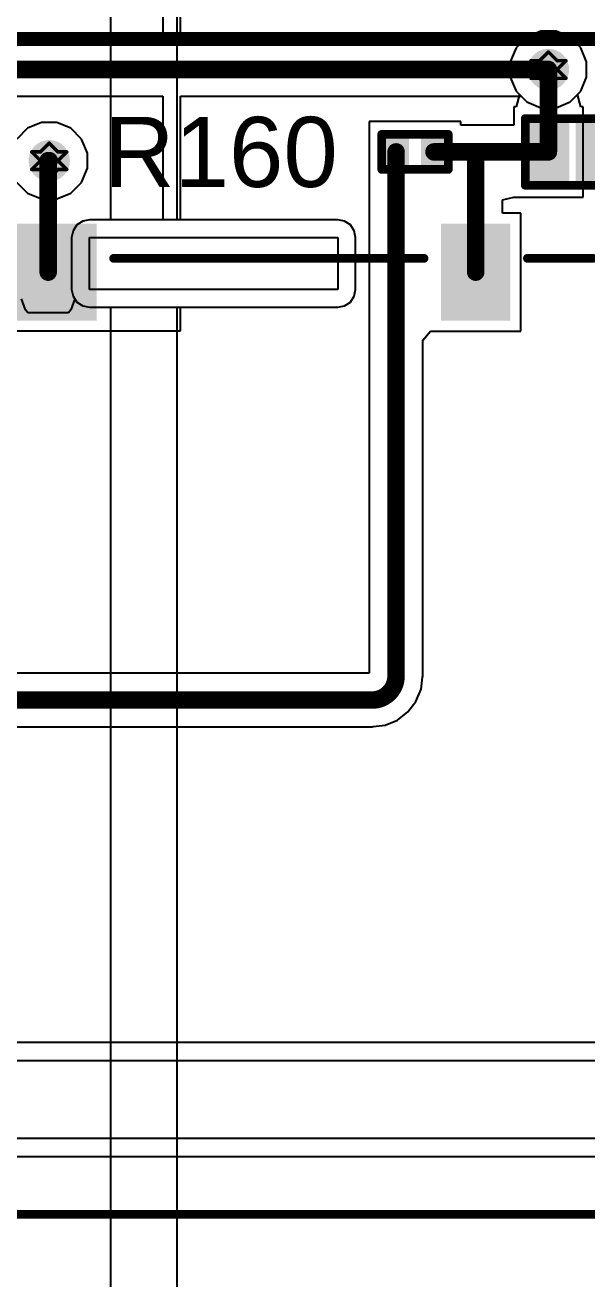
# Model space of a CAD drawing. Header units: inches. Extents: x 24 to 500, y 68 to 269.
# Drawn here: x 371.25 to 379.4, y 127.26 to 145.42 of the extents above; entities that cross this region are included whole.
import ezdxf

# ---------------------------------------------------------------- set-up
doc = ezdxf.new("R2010")
doc.units = ezdxf.units.IN
for name, color, linetype in [('Bottom Layer', 5, 'Continuous'), ('Drill Drawing', 1, 'Continuous'), ('Keep-Out Layer', 6, 'Continuous'), ('Layer 1', 16, 'Continuous'), ('Layer 2', 76, 'Continuous'), ('Mechanical 13', 56, 'Continuous'), ('Top Layer', 1, 'Continuous'), ('Top Overlay', 2, 'Continuous'), ('Top Paste', 8, 'Continuous'), ('Top Solder', 216, 'Continuous'), ('Via Holes', 16, 'Continuous')]:
    doc.layers.add(name, color=color, linetype=linetype)
doc.styles.add('Arial', font='', dxfattribs={"height": 0.2})
doc.styles.add('Arial_Bold', font='', dxfattribs={"height": 0.2})
doc.styles.get('Arial').set_extended_font_data('Arial')
doc.styles.get('Arial_Bold').set_extended_font_data('Arial', bold=True)

# ---------------------------------------------------------------- blocks, each defined once
blk = doc.blocks.new('SOD_882_B__D___________27')
at = {"layer": 'Top Layer'}
for points in [[(-0.1, -0.4), (-0.6, -0.4), (-0.6, 0.4), (-0.1, 0.4)], [(0.6, -0.4), (0.1, -0.4), (0.1, 0.4), (0.6, 0.4)]]:
    blk.add_hatch(color=1, dxfattribs=at).paths.add_polyline_path(points)
at = {"layer": 'Top Paste'}
for points in [[(-0.1, -0.4), (-0.6, -0.4), (-0.6, 0.4), (-0.1, 0.4)], [(0.6, -0.4), (0.1, -0.4), (0.1, 0.4), (0.6, 0.4)]]:
    blk.add_hatch(color=8, dxfattribs=at).paths.add_polyline_path(points)
at = {"layer": 'Top Solder'}
for points in [[(-0.045, -0.455), (-0.655, -0.455), (-0.655, 0.455), (-0.045, 0.455)], [(0.655, -0.455), (0.045, -0.455), (0.045, 0.455), (0.655, 0.455)]]:
    blk.add_hatch(color=216, dxfattribs=at).paths.add_polyline_path(points)
at = {"layer": 'Top Overlay'}
for points in [[(-0.686, 0.483, 0.127, 0.127, 0), (-0.686, -0.483, 0.127, 0.127, 0)], [(0.686, 0.483, 0.127, 0.127, 0), (-0.686, 0.483, 0.127, 0.127, 0)], [(0.686, 0.483, 0.127, 0.127, 0), (0.686, -0.483, 0.127, 0.127, 0)], [(0.686, -0.483, 0.127, 0.127, 0), (-0.686, -0.483, 0.127, 0.127, 0)]]:
    blk.add_lwpolyline(points, format="xyseb", dxfattribs=at)
for points in [[(-0.718, 0.483, 0.0635, 0.0635, 1), (-0.654, 0.483, 0.0635, 0.0635, 1)], [(-0.718, 0.483, 0.0635, 0.0635, 1), (-0.654, 0.483, 0.0635, 0.0635, 1)], [(0.654, 0.483, 0.0635, 0.0635, 1), (0.718, 0.483, 0.0635, 0.0635, 1)], [(0.654, 0.483, 0.0635, 0.0635, 1), (0.718, 0.483, 0.0635, 0.0635, 1)], [(-0.718, -0.483, 0.0635, 0.0635, 1), (-0.654, -0.483, 0.0635, 0.0635, 1)], [(-0.718, -0.483, 0.0635, 0.0635, 1), (-0.654, -0.483, 0.0635, 0.0635, 1)], [(0.654, -0.483, 0.0635, 0.0635, 1), (0.718, -0.483, 0.0635, 0.0635, 1)], [(0.654, -0.483, 0.0635, 0.0635, 1), (0.718, -0.483, 0.0635, 0.0635, 1)]]:
    blk.add_lwpolyline(points, format="xyseb", close=True, dxfattribs=at)
blk = doc.blocks.new('TL3300CF160Q__79')
at = {"layer": 'Top Layer'}
for points in [[(-6.5, 1.6), (-9, 1.6), (-9, 3.4), (-6.5, 3.4)], [(9, 1.6), (6.5, 1.6), (6.5, 3.4), (9, 3.4)], [(-6.5, -3.4), (-9, -3.4), (-9, -1.6), (-6.5, -1.6)], [(9, -3.4), (6.5, -3.4), (6.5, -1.6), (9, -1.6)]]:
    blk.add_hatch(color=1, dxfattribs=at).paths.add_polyline_path(points)
at = {"layer": 'Top Paste'}
for points in [[(-6.5, 1.6), (-9, 1.6), (-9, 3.4), (-6.5, 3.4)], [(9, 1.6), (6.5, 1.6), (6.5, 3.4), (9, 3.4)], [(-6.5, -3.4), (-9, -3.4), (-9, -1.6), (-6.5, -1.6)], [(9, -3.4), (6.5, -3.4), (6.5, -1.6), (9, -1.6)]]:
    blk.add_hatch(color=8, dxfattribs=at).paths.add_polyline_path(points)
at = {"layer": 'Top Solder'}
for points in [[(-6.398, 1.498), (-9.102, 1.498), (-9.102, 3.502), (-6.398, 3.502)], [(9.102, 1.498), (6.398, 1.498), (6.398, 3.502), (9.102, 3.502)], [(-6.398, -3.502), (-9.102, -3.502), (-9.102, -1.498), (-6.398, -1.498)], [(9.102, -3.502), (6.398, -3.502), (6.398, -1.498), (9.102, -1.498)]]:
    blk.add_hatch(color=216, dxfattribs=at).paths.add_polyline_path(points)
at = {"layer": 'Top Overlay'}
for points in [[(-5.867, 5.207, 0.2, 0.2, 0), (-4.953, 6.121, 0.2, 0.2, 0)], [(-4.953, 6.121, 0.2, 0.2, 0), (4.877, 6.121, 0.2, 0.2, 0)], [(4.877, 6.121, 0.2, 0.2, 0), (5.791, 5.207, 0.2, 0.2, 0)], [(-7.214, 3.785, 0.2, 0.2, 0), (-7.087, 3.658, 0.2, 0.2, 0)], [(-7.214, 3.785, 0.2, 0.2, 0), (-6.96, 3.785, 0.2, 0.2, 0)], [(-7.087, 3.658, 0.2, 0.2, 0), (-6.96, 3.785, 0.2, 0.2, 0)], [(6.147, -1.397, 0.2, 0.2, 0), (6.147, 1.368, 0.2, 0.2, 0)], [(-6.121, -1.295, 0.2, 0.2, 0), (-6.121, 1.342, 0.2, 0.2, 0)], [(-5.867, -5.156, 0.2, 0.2, 0), (-4.953, -6.071, 0.2, 0.2, 0)], [(4.877, -6.071, 0.2, 0.2, 0), (5.791, -5.156, 0.2, 0.2, 0)], [(-4.953, -6.071, 0.2, 0.2, 0), (4.877, -6.071, 0.2, 0.2, 0)]]:
    blk.add_lwpolyline(points, format="xyseb", dxfattribs=at)
for points in [[(-5.003, 6.121, 0.1, 0.1, 1), (-4.903, 6.121, 0.1, 0.1, 1)], [(-5.003, 6.121, 0.1, 0.1, 1), (-4.903, 6.121, 0.1, 0.1, 1)], [(4.827, 6.121, 0.1, 0.1, 1), (4.927, 6.121, 0.1, 0.1, 1)], [(4.827, 6.121, 0.1, 0.1, 1), (4.927, 6.121, 0.1, 0.1, 1)], [(-5.917, 5.207, 0.1, 0.1, 1), (-5.817, 5.207, 0.1, 0.1, 1)], [(5.741, 5.207, 0.1, 0.1, 1), (5.841, 5.207, 0.1, 0.1, 1)], [(-7.264, 3.785, 0.1, 0.1, 1), (-7.164, 3.785, 0.1, 0.1, 1)], [(-7.264, 3.785, 0.1, 0.1, 1), (-7.164, 3.785, 0.1, 0.1, 1)], [(-7.01, 3.785, 0.1, 0.1, 1), (-6.91, 3.785, 0.1, 0.1, 1)], [(-7.01, 3.785, 0.1, 0.1, 1), (-6.91, 3.785, 0.1, 0.1, 1)], [(-7.137, 3.658, 0.1, 0.1, 1), (-7.037, 3.658, 0.1, 0.1, 1)], [(-7.137, 3.658, 0.1, 0.1, 1), (-7.037, 3.658, 0.1, 0.1, 1)], [(3.503, 0, 0.254, 0.254, 1), (-3.503, 0, 0.254, 0.254, 1)], [(1.771, 0, 0.254, 0.254, 1), (-1.771, 0, 0.254, 0.254, 1)], [(6.097, 1.368, 0.1, 0.1, 1), (6.197, 1.368, 0.1, 0.1, 1)], [(-6.171, 1.342, 0.1, 0.1, 1), (-6.071, 1.342, 0.1, 0.1, 1)], [(-3.567, 0, 0.127, 0.127, 1), (-3.44, 0, 0.127, 0.127, 1)], [(-1.834, 0, 0.127, 0.127, 1), (-1.707, 0, 0.127, 0.127, 1)], [(1.707, 0, 0.127, 0.127, 1), (1.834, 0, 0.127, 0.127, 1)], [(3.44, 0, 0.127, 0.127, 1), (3.567, 0, 0.127, 0.127, 1)], [(-6.171, -1.295, 0.1, 0.1, 1), (-6.071, -1.295, 0.1, 0.1, 1)], [(6.097, -1.397, 0.1, 0.1, 1), (6.197, -1.397, 0.1, 0.1, 1)], [(-5.917, -5.156, 0.1, 0.1, 1), (-5.817, -5.156, 0.1, 0.1, 1)], [(5.741, -5.156, 0.1, 0.1, 1), (5.841, -5.156, 0.1, 0.1, 1)], [(-5.003, -6.071, 0.1, 0.1, 1), (-4.903, -6.071, 0.1, 0.1, 1)], [(-5.003, -6.071, 0.1, 0.1, 1), (-4.903, -6.071, 0.1, 0.1, 1)], [(4.827, -6.071, 0.1, 0.1, 1), (4.927, -6.071, 0.1, 0.1, 1)], [(4.827, -6.071, 0.1, 0.1, 1), (4.927, -6.071, 0.1, 0.1, 1)]]:
    blk.add_lwpolyline(points, format="xyseb", close=True, dxfattribs=at)
blk = doc.blocks.new('R___0201_98')
at = {"layer": 'Top Layer'}
for points in [[(-0.41, 0.185), (-0.14, 0.185), (-0.14, -0.185), (-0.41, -0.185)], [(0.14, 0.185), (0.41, 0.185), (0.41, -0.185), (0.14, -0.185)]]:
    blk.add_hatch(color=1, dxfattribs=at).paths.add_polyline_path(points)
at = {"layer": 'Top Paste'}
for points in [[(-0.41, 0.185), (-0.14, 0.185), (-0.14, -0.185), (-0.41, -0.185)], [(0.14, 0.185), (0.41, 0.185), (0.41, -0.185), (0.14, -0.185)]]:
    blk.add_hatch(color=8, dxfattribs=at).paths.add_polyline_path(points)
at = {"layer": 'Top Solder'}
for points in [[(-0.465, 0.24), (-0.085, 0.24), (-0.085, -0.24), (-0.465, -0.24)], [(0.085, 0.24), (0.465, 0.24), (0.465, -0.24), (0.085, -0.24)]]:
    blk.add_hatch(color=216, dxfattribs=at).paths.add_polyline_path(points)
at = {"layer": 'Top Overlay'}
for points in [[(-0.483, 0.254, 0.127, 0.127, 0), (-0.483, -0.254, 0.127, 0.127, 0)], [(0.483, 0.254, 0.127, 0.127, 0), (-0.483, 0.254, 0.127, 0.127, 0)], [(0.483, -0.254, 0.127, 0.127, 0), (0.483, 0.254, 0.127, 0.127, 0)], [(0.483, -0.254, 0.127, 0.127, 0), (-0.483, -0.254, 0.127, 0.127, 0)]]:
    blk.add_lwpolyline(points, format="xyseb", dxfattribs=at)
for points in [[(-0.514, 0.254, 0.0635, 0.0635, 1), (-0.451, 0.254, 0.0635, 0.0635, 1)], [(-0.514, 0.254, 0.0635, 0.0635, 1), (-0.451, 0.254, 0.0635, 0.0635, 1)], [(0.451, 0.254, 0.0635, 0.0635, 1), (0.514, 0.254, 0.0635, 0.0635, 1)], [(0.451, 0.254, 0.0635, 0.0635, 1), (0.514, 0.254, 0.0635, 0.0635, 1)], [(-0.514, -0.254, 0.0635, 0.0635, 1), (-0.451, -0.254, 0.0635, 0.0635, 1)], [(-0.514, -0.254, 0.0635, 0.0635, 1), (-0.451, -0.254, 0.0635, 0.0635, 1)], [(0.451, -0.254, 0.0635, 0.0635, 1), (0.514, -0.254, 0.0635, 0.0635, 1)], [(0.451, -0.254, 0.0635, 0.0635, 1), (0.514, -0.254, 0.0635, 0.0635, 1)]]:
    blk.add_lwpolyline(points, format="xyseb", close=True, dxfattribs=at)
blk = doc.blocks.new('DM3BT_DSF_PEJS_178')
at = {"layer": 'Top Layer'}
for points in [[(-5.25, 8.15), (-4.25, 8.15), (-4.25, 6.75), (-5.25, 6.75)], [(-3.2, 6.75), (-3.2, 8.15), (-2.5, 8.15), (-2.5, 6.75)], [(-2.1, 6.75), (-2.1, 8.15), (-1.4, 8.15), (-1.4, 6.75)], [(-1, 6.75), (-1, 8.15), (-0.3, 8.15), (-0.3, 6.75)], [(0.1, 6.75), (0.1, 8.15), (0.8, 8.15), (0.8, 6.75)], [(1.2, 6.75), (1.2, 8.15), (1.9, 8.15), (1.9, 6.75)], [(2.3, 6.75), (2.3, 8.15), (3, 8.15), (3, 6.75)], [(3.4, 6.75), (3.4, 8.15), (4.1, 8.15), (4.1, 6.75)], [(4.5, 6.75), (4.5, 8.15), (5.2, 8.15), (5.2, 6.75)], [(5.45, 6.95), (5.45, 8.15), (6.15, 8.15), (6.15, 6.95)], [(6.05, 3.85), (7.25, 3.85), (7.25, 2.65), (6.05, 2.65)], [(6.05, -2.55), (7.25, -2.55), (7.25, -3.35), (6.05, -3.35)], [(6.05, -4.95), (7.25, -4.95), (7.25, -8.15), (6.05, -8.15)], [(-7.4, -6.6), (-5.9, -6.6), (-5.9, -8.5), (-7.4, -8.5)]]:
    blk.add_hatch(color=1, dxfattribs=at).paths.add_polyline_path(points)
at = {"layer": 'Top Paste'}
for points in [[(-5.25, 8.15), (-4.25, 8.15), (-4.25, 6.75), (-5.25, 6.75)], [(-3.2, 6.75), (-3.2, 8.15), (-2.5, 8.15), (-2.5, 6.75)], [(-2.1, 6.75), (-2.1, 8.15), (-1.4, 8.15), (-1.4, 6.75)], [(-1, 6.75), (-1, 8.15), (-0.3, 8.15), (-0.3, 6.75)], [(0.1, 6.75), (0.1, 8.15), (0.8, 8.15), (0.8, 6.75)], [(1.2, 6.75), (1.2, 8.15), (1.9, 8.15), (1.9, 6.75)], [(2.3, 6.75), (2.3, 8.15), (3, 8.15), (3, 6.75)], [(3.4, 6.75), (3.4, 8.15), (4.1, 8.15), (4.1, 6.75)], [(4.5, 6.75), (4.5, 8.15), (5.2, 8.15), (5.2, 6.75)], [(5.45, 6.95), (5.45, 8.15), (6.15, 8.15), (6.15, 6.95)], [(6.05, 3.85), (7.25, 3.85), (7.25, 2.65), (6.05, 2.65)], [(6.05, -2.55), (7.25, -2.55), (7.25, -3.35), (6.05, -3.35)], [(6.05, -4.95), (7.25, -4.95), (7.25, -8.15), (6.05, -8.15)]]:
    blk.add_hatch(color=8, dxfattribs=at).paths.add_polyline_path(points)
at = {"layer": 'Top Solder'}
for points in [[(-5.352, 8.252), (-4.148, 8.252), (-4.148, 6.648), (-5.352, 6.648)], [(-3.302, 6.648), (-3.302, 8.252), (-2.398, 8.252), (-2.398, 6.648)], [(-2.202, 6.648), (-2.202, 8.252), (-1.298, 8.252), (-1.298, 6.648)], [(-1.102, 6.648), (-1.102, 8.252), (-0.198, 8.252), (-0.198, 6.648)], [(-0.002, 6.648), (-0.002, 8.252), (0.902, 8.252), (0.902, 6.648)], [(1.098, 6.648), (1.098, 8.252), (2.002, 8.252), (2.002, 6.648)], [(2.198, 6.648), (2.198, 8.252), (3.102, 8.252), (3.102, 6.648)], [(3.298, 6.648), (3.298, 8.252), (4.202, 8.252), (4.202, 6.648)], [(4.398, 6.648), (4.398, 8.252), (5.302, 8.252), (5.302, 6.648)], [(5.348, 6.848), (5.348, 8.252), (6.252, 8.252), (6.252, 6.848)], [(5.948, 3.952), (7.352, 3.952), (7.352, 2.548), (5.948, 2.548)], [(5.948, -2.448), (7.352, -2.448), (7.352, -3.452), (5.948, -3.452)], [(5.948, -4.848), (7.352, -4.848), (7.352, -8.252), (5.948, -8.252)], [(-7.4, -6.6), (-5.9, -6.6), (-5.9, -8.5), (-7.4, -8.5)]]:
    blk.add_hatch(color=216, dxfattribs=at).paths.add_polyline_path(points)
at = {"layer": 'Keep-Out Layer'}
for p, q in [((6.4, 3.85), (6.4, 7.1)), ((6.4, 7.1), (7.15, 7.1)), ((7.15, 7.1), (7.15, 3.85)), ((7.15, 3.85), (6.4, 3.85)), ((6.4, -0.95), (6.4, 2.65)), ((6.4, 2.65), (7.15, 2.65)), ((7.15, 2.65), (7.15, -0.95)), ((7.15, -0.95), (6.4, -0.95))]:
    blk.add_line(p, q, dxfattribs=at)
at = {"layer": 'Mechanical 13'}
for points in [[(-1.397, -7.849, 0.127, 0.127, 0), (-1.575, -8.026, 0.127, 0.127, 0)], [(-1.397, -7.849, 0.127, 0.127, 0), (-1.194, -7.849, 0.127, 0.127, 0)], [(-1.575, -8.026, 0.127, 0.127, 0), (-1.575, -8.23, 0.127, 0.127, 0)], [(-1.778, -8.23, 0.127, 0.127, 0), (-1.575, -8.23, 0.127, 0.127, 0)], [(-1.778, -8.23, 0.127, 0.127, 0), (-1.615, -8.393, 0.127, 0.127, 0)], [(-1.575, -8.23, 0.127, 0.127, 0), (-1.372, -8.23, 0.127, 0.127, 0)], [(-1.372, -8.23, 0.127, 0.127, 0), (-1.535, -8.393, 0.127, 0.127, 0)], [(-1.615, -8.393, 0.127, 0.127, 0), (-1.535, -8.393, 0.127, 0.127, 0)]]:
    blk.add_lwpolyline(points, format="xyseb", dxfattribs=at)
for points in [[(-1.429, -7.849, 0.0635, 0.0635, 1), (-1.365, -7.849, 0.0635, 0.0635, 1)], [(-1.429, -7.849, 0.0635, 0.0635, 1), (-1.365, -7.849, 0.0635, 0.0635, 1)], [(-1.226, -7.849, 0.0635, 0.0635, 1), (-1.162, -7.849, 0.0635, 0.0635, 1)], [(-1.607, -8.026, 0.0635, 0.0635, 1), (-1.543, -8.026, 0.0635, 0.0635, 1)], [(-1.607, -8.026, 0.0635, 0.0635, 1), (-1.543, -8.026, 0.0635, 0.0635, 1)], [(-1.81, -8.23, 0.0635, 0.0635, 1), (-1.746, -8.23, 0.0635, 0.0635, 1)], [(-1.81, -8.23, 0.0635, 0.0635, 1), (-1.746, -8.23, 0.0635, 0.0635, 1)], [(-1.607, -8.23, 0.0635, 0.0635, 1), (-1.543, -8.23, 0.0635, 0.0635, 1)], [(-1.607, -8.23, 0.0635, 0.0635, 1), (-1.543, -8.23, 0.0635, 0.0635, 1)], [(-1.607, -8.23, 0.0635, 0.0635, 1), (-1.543, -8.23, 0.0635, 0.0635, 1)], [(-1.403, -8.23, 0.0635, 0.0635, 1), (-1.34, -8.23, 0.0635, 0.0635, 1)], [(-1.403, -8.23, 0.0635, 0.0635, 1), (-1.34, -8.23, 0.0635, 0.0635, 1)], [(-1.647, -8.393, 0.0635, 0.0635, 1), (-1.583, -8.393, 0.0635, 0.0635, 1)], [(-1.647, -8.393, 0.0635, 0.0635, 1), (-1.583, -8.393, 0.0635, 0.0635, 1)], [(-1.567, -8.393, 0.0635, 0.0635, 1), (-1.503, -8.393, 0.0635, 0.0635, 1)], [(-1.567, -8.393, 0.0635, 0.0635, 1), (-1.503, -8.393, 0.0635, 0.0635, 1)]]:
    blk.add_lwpolyline(points, format="xyseb", close=True, dxfattribs=at)
at = {"layer": 'Top Layer'}
for p, q in [((-7.4, -8.5), (-7.4, -6.6)), ((-7.4, -6.6), (-5.9, -6.6)), ((-5.9, -6.6), (-5.9, -7.85)), ((-5.9, -7.85), (-5.75, -8)), ((-5.75, -8), (-5.4, -8)), ((-5.4, -8), (-5.4, -8.5)), ((-5.4, -8.5), (-7.4, -8.5))]:
    blk.add_line(p, q, dxfattribs=at)
at = {"layer": 'Top Overlay'}
for points in [[(-2.743, 8.458, 0.127, 0.127, 0), (-2.997, 8.458, 0.127, 0.127, 0)], [(-2.997, 8.458, 0.127, 0.127, 0), (-2.87, 8.331, 0.127, 0.127, 0)], [(-2.743, 8.458, 0.127, 0.127, 0), (-2.87, 8.331, 0.127, 0.127, 0)], [(-7, 7.65, 0.127, 0.127, 0), (-7, -6.2, 0.127, 0.127, 0)], [(-7, 7.65, 0.127, 0.127, 0), (-5.65, 7.65, 0.127, 0.127, 0)], [(6.55, 7.65, 0.127, 0.127, 0), (6.85, 7.65, 0.127, 0.127, 0)], [(6.85, 7.65, 0.127, 0.127, 0), (6.85, 4.2, 0.127, 0.127, 0)], [(6.85, 2.3, 0.127, 0.127, 0), (6.85, -2.2, 0.127, 0.127, 0)], [(6.85, -3.7, 0.127, 0.127, 0), (6.85, -4.65, 0.127, 0.127, 0)], [(-5.481, -8.578, 0.127, 0.127, 0), (6.519, -8.578, 0.127, 0.127, 0)]]:
    blk.add_lwpolyline(points, format="xyseb", dxfattribs=at)
for points in [[(-3.029, 8.458, 0.0635, 0.0635, 1), (-2.965, 8.458, 0.0635, 0.0635, 1)], [(-3.029, 8.458, 0.0635, 0.0635, 1), (-2.965, 8.458, 0.0635, 0.0635, 1)], [(-2.902, 8.331, 0.0635, 0.0635, 1), (-2.838, 8.331, 0.0635, 0.0635, 1)], [(-2.902, 8.331, 0.0635, 0.0635, 1), (-2.838, 8.331, 0.0635, 0.0635, 1)], [(-2.775, 8.458, 0.0635, 0.0635, 1), (-2.711, 8.458, 0.0635, 0.0635, 1)], [(-2.775, 8.458, 0.0635, 0.0635, 1), (-2.711, 8.458, 0.0635, 0.0635, 1)], [(-7.032, 7.65, 0.0635, 0.0635, 1), (-6.968, 7.65, 0.0635, 0.0635, 1)], [(-7.032, 7.65, 0.0635, 0.0635, 1), (-6.968, 7.65, 0.0635, 0.0635, 1)], [(-5.682, 7.65, 0.0635, 0.0635, 1), (-5.618, 7.65, 0.0635, 0.0635, 1)], [(6.518, 7.65, 0.0635, 0.0635, 1), (6.582, 7.65, 0.0635, 0.0635, 1)], [(6.818, 7.65, 0.0635, 0.0635, 1), (6.882, 7.65, 0.0635, 0.0635, 1)], [(6.818, 7.65, 0.0635, 0.0635, 1), (6.882, 7.65, 0.0635, 0.0635, 1)], [(6.818, 4.2, 0.0635, 0.0635, 1), (6.882, 4.2, 0.0635, 0.0635, 1)], [(6.818, 2.3, 0.0635, 0.0635, 1), (6.882, 2.3, 0.0635, 0.0635, 1)], [(6.818, -2.2, 0.0635, 0.0635, 1), (6.882, -2.2, 0.0635, 0.0635, 1)], [(6.818, -3.7, 0.0635, 0.0635, 1), (6.882, -3.7, 0.0635, 0.0635, 1)], [(6.818, -4.65, 0.0635, 0.0635, 1), (6.882, -4.65, 0.0635, 0.0635, 1)], [(-7.032, -6.2, 0.0635, 0.0635, 1), (-6.968, -6.2, 0.0635, 0.0635, 1)], [(-5.513, -8.578, 0.0635, 0.0635, 1), (-5.449, -8.578, 0.0635, 0.0635, 1)], [(6.487, -8.578, 0.0635, 0.0635, 1), (6.551, -8.578, 0.0635, 0.0635, 1)]]:
    blk.add_lwpolyline(points, format="xyseb", close=True, dxfattribs=at)
at = {"layer": 'Mechanical 13', "style": 'Arial_Bold'}
blk.add_text('PCB Edge', height=0.8, dxfattribs=at).set_placement((-1.045, -8.178))

msp = doc.modelspace()

# ---------------------------------------------------------------- hatches: boundary and pattern name
at = {"layer": 'Bottom Layer'}
h = msp.add_hatch(color=5, dxfattribs=at)
edge = h.paths.add_edge_path()
edge.add_arc((378.841, 144.78), 0.3, 0, 360)
h = msp.add_hatch(color=5, dxfattribs=at)
edge = h.paths.add_edge_path()
edge.add_arc((371.602, 143.459), 0.3, 0, 360)
at = {"layer": 'Layer 1'}
h = msp.add_hatch(color=16, dxfattribs=at)
edge = h.paths.add_edge_path()
edge.add_arc((378.841, 144.78), 0.3, 0, 360)
h = msp.add_hatch(color=16, dxfattribs=at)
edge = h.paths.add_edge_path()
edge.add_arc((371.602, 143.459), 0.3, 0, 360)
at = {"layer": 'Layer 2'}
h = msp.add_hatch(color=76, dxfattribs=at)
edge = h.paths.add_edge_path()
edge.add_arc((378.841, 144.78), 0.3, 0, 360)
h = msp.add_hatch(color=76, dxfattribs=at)
edge = h.paths.add_edge_path()
edge.add_arc((371.602, 143.459), 0.3, 0, 360)
at = {"layer": 'Top Layer'}
h = msp.add_hatch(color=1, dxfattribs=at)
edge = h.paths.add_edge_path()
edge.add_arc((378.841, 144.78), 0.3, 0, 360)
h = msp.add_hatch(color=1, dxfattribs=at)
edge = h.paths.add_edge_path()
edge.add_arc((371.602, 143.459), 0.3, 0, 360)
at = {"layer": 'Via Holes'}
h = msp.add_hatch(color=7, dxfattribs=at)
edge = h.paths.add_edge_path()
edge.add_arc((378.841, 144.78), 0.15, 0, 360)
h = msp.add_hatch(color=7, dxfattribs=at)
edge = h.paths.add_edge_path()
edge.add_arc((371.602, 143.459), 0.15, 0, 360)

# ---------------------------------------------------------------- linework, layer by layer
at = {"layer": 'Bottom Layer'}
for p, q in [((373.507, 145.168), (373.507, 156.116)), ((373.248, 155.69), (373.248, 145.168)), ((378.731, 145.334), (378.527, 145.25)), ((378.951, 145.334), (378.731, 145.334)), ((379.155, 145.25), (378.951, 145.334)), ((373.248, 145.168), (368.428, 145.168)), ((378.446, 145.168), (373.507, 145.168)), ((378.527, 145.25), (378.446, 145.168)), ((379.311, 145.094), (379.155, 145.25)), ((379.395, 144.89), (379.311, 145.094)), ((379.395, 144.67), (379.395, 144.89)), ((379.311, 144.466), (379.395, 144.67)), ((379.155, 144.31), (379.311, 144.466)), ((368.428, 144.392), (373.248, 144.392)), ((373.248, 144.392), (373.248, 142.603)), ((373.507, 142.603), (373.507, 144.392)), ((373.507, 144.392), (378.446, 144.392)), ((378.446, 144.392), (378.527, 144.31)), ((378.527, 144.31), (378.731, 144.226)), ((378.951, 144.226), (379.155, 144.31)), ((378.731, 144.226), (378.951, 144.226)), ((371.947, 142.443), (371.927, 142.344)), ((372.003, 142.527), (371.947, 142.443)), ((372.087, 142.584), (372.003, 142.527)), ((372.186, 142.603), (372.087, 142.584)), ((373.248, 142.603), (372.186, 142.603)), ((375.786, 142.603), (373.507, 142.603)), ((375.885, 142.584), (375.786, 142.603)), ((375.97, 142.527), (375.885, 142.584)), ((376.026, 142.443), (375.97, 142.527)), ((376.045, 142.344), (376.026, 142.443)), ((371.927, 142.344), (371.927, 141.594)), ((376.045, 141.594), (376.045, 142.344)), ((371.927, 141.594), (371.947, 141.495)), ((376.026, 141.495), (376.045, 141.594)), ((371.257, 141.297), (371.2, 141.457)), ((371.972, 141.457), (371.916, 141.297)), ((371.947, 141.495), (371.972, 141.457)), ((373.507, 140.995), (373.507, 141.335)), ((373.507, 141.335), (375.786, 141.335)), ((375.786, 141.335), (375.885, 141.355)), ((375.885, 141.355), (375.97, 141.411)), ((375.97, 141.411), (376.026, 141.495)), ((371.29, 141.254), (371.257, 141.297)), ((371.882, 141.254), (371.29, 141.254)), ((371.916, 141.297), (371.882, 141.254)), ((366.67, 140.995), (373.507, 140.995)), ((388.611, 130.683), (360.553, 130.683)), ((360.553, 130.424), (388.611, 130.424)), ((379.828, 129.291), (367.94, 129.291)), ((367.94, 129.032), (379.828, 129.032))]:
    msp.add_line(p, q, dxfattribs=at)
msp.add_lwpolyline([(368.428, 144.78, 0.254, 0.254, 0), (378.841, 144.78, 0.254, 0.254, 0)], format="xyseb", dxfattribs=at)
msp.add_lwpolyline([(378.777, 144.78, 0.127, 0.127, 1), (378.904, 144.78, 0.127, 0.127, 1)], format="xyseb", close=True, dxfattribs=at)
at = {"layer": 'Drill Drawing'}
for points in [[(378.714, 144.907, 0.0508, 0.0508, 0), (378.841, 145.034, 0.0508, 0.0508, 0)], [(378.841, 145.034, 0.0508, 0.0508, 0), (378.968, 144.907, 0.0508, 0.0508, 0)], [(378.587, 144.907, 0.0508, 0.0508, 0), (378.714, 144.78, 0.0508, 0.0508, 0)], [(378.587, 144.907, 0.0508, 0.0508, 0), (378.714, 144.907, 0.0508, 0.0508, 0)], [(378.587, 144.653, 0.0508, 0.0508, 0), (378.714, 144.78, 0.0508, 0.0508, 0)], [(378.968, 144.907, 0.0508, 0.0508, 0), (379.095, 144.907, 0.0508, 0.0508, 0)], [(378.968, 144.78, 0.0508, 0.0508, 0), (379.095, 144.907, 0.0508, 0.0508, 0)], [(378.968, 144.78, 0.0508, 0.0508, 0), (379.095, 144.653, 0.0508, 0.0508, 0)], [(378.587, 144.653, 0.0508, 0.0508, 0), (378.714, 144.653, 0.0508, 0.0508, 0)], [(378.714, 144.653, 0.0508, 0.0508, 0), (378.841, 144.526, 0.0508, 0.0508, 0)], [(378.841, 144.526, 0.0508, 0.0508, 0), (378.968, 144.653, 0.0508, 0.0508, 0)], [(378.968, 144.653, 0.0508, 0.0508, 0), (379.095, 144.653, 0.0508, 0.0508, 0)], [(371.475, 143.586, 0.0508, 0.0508, 0), (371.602, 143.713, 0.0508, 0.0508, 0)], [(371.602, 143.713, 0.0508, 0.0508, 0), (371.729, 143.586, 0.0508, 0.0508, 0)], [(371.348, 143.586, 0.0508, 0.0508, 0), (371.475, 143.459, 0.0508, 0.0508, 0)], [(371.348, 143.586, 0.0508, 0.0508, 0), (371.475, 143.586, 0.0508, 0.0508, 0)], [(371.729, 143.586, 0.0508, 0.0508, 0), (371.856, 143.586, 0.0508, 0.0508, 0)], [(371.729, 143.459, 0.0508, 0.0508, 0), (371.856, 143.586, 0.0508, 0.0508, 0)], [(371.348, 143.332, 0.0508, 0.0508, 0), (371.475, 143.459, 0.0508, 0.0508, 0)], [(371.348, 143.332, 0.0508, 0.0508, 0), (371.475, 143.332, 0.0508, 0.0508, 0)], [(371.475, 143.332, 0.0508, 0.0508, 0), (371.602, 143.205, 0.0508, 0.0508, 0)], [(371.602, 143.205, 0.0508, 0.0508, 0), (371.729, 143.332, 0.0508, 0.0508, 0)], [(371.729, 143.459, 0.0508, 0.0508, 0), (371.856, 143.332, 0.0508, 0.0508, 0)], [(371.729, 143.332, 0.0508, 0.0508, 0), (371.856, 143.332, 0.0508, 0.0508, 0)]]:
    msp.add_lwpolyline(points, format="xyseb", dxfattribs=at)
for points in [[(378.828, 145.034, 0.0254, 0.0254, 1), (378.854, 145.034, 0.0254, 0.0254, 1)], [(378.828, 145.034, 0.0254, 0.0254, 1), (378.854, 145.034, 0.0254, 0.0254, 1)], [(378.574, 144.907, 0.0254, 0.0254, 1), (378.6, 144.907, 0.0254, 0.0254, 1)], [(378.574, 144.907, 0.0254, 0.0254, 1), (378.6, 144.907, 0.0254, 0.0254, 1)], [(378.701, 144.907, 0.0254, 0.0254, 1), (378.727, 144.907, 0.0254, 0.0254, 1)], [(378.701, 144.907, 0.0254, 0.0254, 1), (378.727, 144.907, 0.0254, 0.0254, 1)], [(378.701, 144.78, 0.0254, 0.0254, 1), (378.727, 144.78, 0.0254, 0.0254, 1)], [(378.701, 144.78, 0.0254, 0.0254, 1), (378.727, 144.78, 0.0254, 0.0254, 1)], [(378.955, 144.907, 0.0254, 0.0254, 1), (378.981, 144.907, 0.0254, 0.0254, 1)], [(378.955, 144.907, 0.0254, 0.0254, 1), (378.981, 144.907, 0.0254, 0.0254, 1)], [(378.955, 144.78, 0.0254, 0.0254, 1), (378.981, 144.78, 0.0254, 0.0254, 1)], [(378.955, 144.78, 0.0254, 0.0254, 1), (378.981, 144.78, 0.0254, 0.0254, 1)], [(379.082, 144.907, 0.0254, 0.0254, 1), (379.108, 144.907, 0.0254, 0.0254, 1)], [(379.082, 144.907, 0.0254, 0.0254, 1), (379.108, 144.907, 0.0254, 0.0254, 1)], [(378.574, 144.653, 0.0254, 0.0254, 1), (378.6, 144.653, 0.0254, 0.0254, 1)], [(378.574, 144.653, 0.0254, 0.0254, 1), (378.6, 144.653, 0.0254, 0.0254, 1)], [(378.701, 144.653, 0.0254, 0.0254, 1), (378.727, 144.653, 0.0254, 0.0254, 1)], [(378.701, 144.653, 0.0254, 0.0254, 1), (378.727, 144.653, 0.0254, 0.0254, 1)], [(378.955, 144.653, 0.0254, 0.0254, 1), (378.981, 144.653, 0.0254, 0.0254, 1)], [(378.955, 144.653, 0.0254, 0.0254, 1), (378.981, 144.653, 0.0254, 0.0254, 1)], [(379.082, 144.653, 0.0254, 0.0254, 1), (379.108, 144.653, 0.0254, 0.0254, 1)], [(379.082, 144.653, 0.0254, 0.0254, 1), (379.108, 144.653, 0.0254, 0.0254, 1)], [(378.828, 144.526, 0.0254, 0.0254, 1), (378.854, 144.526, 0.0254, 0.0254, 1)], [(378.828, 144.526, 0.0254, 0.0254, 1), (378.854, 144.526, 0.0254, 0.0254, 1)], [(371.589, 143.713, 0.0254, 0.0254, 1), (371.615, 143.713, 0.0254, 0.0254, 1)], [(371.589, 143.713, 0.0254, 0.0254, 1), (371.615, 143.713, 0.0254, 0.0254, 1)], [(371.335, 143.586, 0.0254, 0.0254, 1), (371.361, 143.586, 0.0254, 0.0254, 1)], [(371.335, 143.586, 0.0254, 0.0254, 1), (371.361, 143.586, 0.0254, 0.0254, 1)], [(371.462, 143.586, 0.0254, 0.0254, 1), (371.488, 143.586, 0.0254, 0.0254, 1)], [(371.462, 143.586, 0.0254, 0.0254, 1), (371.488, 143.586, 0.0254, 0.0254, 1)], [(371.716, 143.586, 0.0254, 0.0254, 1), (371.742, 143.586, 0.0254, 0.0254, 1)], [(371.716, 143.586, 0.0254, 0.0254, 1), (371.742, 143.586, 0.0254, 0.0254, 1)], [(371.843, 143.586, 0.0254, 0.0254, 1), (371.869, 143.586, 0.0254, 0.0254, 1)], [(371.843, 143.586, 0.0254, 0.0254, 1), (371.869, 143.586, 0.0254, 0.0254, 1)], [(371.335, 143.332, 0.0254, 0.0254, 1), (371.361, 143.332, 0.0254, 0.0254, 1)], [(371.335, 143.332, 0.0254, 0.0254, 1), (371.361, 143.332, 0.0254, 0.0254, 1)], [(371.462, 143.459, 0.0254, 0.0254, 1), (371.488, 143.459, 0.0254, 0.0254, 1)], [(371.462, 143.459, 0.0254, 0.0254, 1), (371.488, 143.459, 0.0254, 0.0254, 1)], [(371.462, 143.332, 0.0254, 0.0254, 1), (371.488, 143.332, 0.0254, 0.0254, 1)], [(371.462, 143.332, 0.0254, 0.0254, 1), (371.488, 143.332, 0.0254, 0.0254, 1)], [(371.716, 143.459, 0.0254, 0.0254, 1), (371.742, 143.459, 0.0254, 0.0254, 1)], [(371.716, 143.459, 0.0254, 0.0254, 1), (371.742, 143.459, 0.0254, 0.0254, 1)], [(371.716, 143.332, 0.0254, 0.0254, 1), (371.742, 143.332, 0.0254, 0.0254, 1)], [(371.716, 143.332, 0.0254, 0.0254, 1), (371.742, 143.332, 0.0254, 0.0254, 1)], [(371.843, 143.332, 0.0254, 0.0254, 1), (371.869, 143.332, 0.0254, 0.0254, 1)], [(371.843, 143.332, 0.0254, 0.0254, 1), (371.869, 143.332, 0.0254, 0.0254, 1)], [(371.589, 143.205, 0.0254, 0.0254, 1), (371.615, 143.205, 0.0254, 0.0254, 1)], [(371.589, 143.205, 0.0254, 0.0254, 1), (371.615, 143.205, 0.0254, 0.0254, 1)]]:
    msp.add_lwpolyline(points, format="xyseb", close=True, dxfattribs=at)
at = {"layer": 'Layer 1'}
for p, q in [((378.731, 145.334), (378.527, 145.25)), ((378.951, 145.334), (378.731, 145.334)), ((379.155, 145.25), (378.951, 145.334)), ((378.527, 145.25), (378.371, 145.094)), ((379.311, 145.094), (379.155, 145.25)), ((378.371, 145.094), (378.287, 144.89)), ((379.395, 144.89), (379.311, 145.094)), ((378.287, 144.89), (378.287, 144.67)), ((379.395, 144.67), (379.395, 144.89)), ((378.287, 144.67), (378.371, 144.466)), ((379.311, 144.466), (379.395, 144.67)), ((378.371, 144.466), (378.527, 144.31)), ((379.155, 144.31), (379.311, 144.466)), ((378.527, 144.31), (378.731, 144.226)), ((378.951, 144.226), (379.155, 144.31)), ((378.731, 144.226), (378.951, 144.226)), ((371.947, 142.443), (371.927, 142.344)), ((372.003, 142.527), (371.947, 142.443)), ((372.087, 142.584), (372.003, 142.527)), ((372.186, 142.603), (372.087, 142.584)), ((375.786, 142.603), (372.186, 142.603)), ((375.885, 142.584), (375.786, 142.603)), ((375.97, 142.527), (375.885, 142.584)), ((376.026, 142.443), (375.97, 142.527)), ((376.045, 142.344), (376.026, 142.443)), ((371.927, 142.344), (371.927, 141.594)), ((376.045, 141.594), (376.045, 142.344)), ((371.927, 141.594), (371.947, 141.495)), ((376.026, 141.495), (376.045, 141.594)), ((371.947, 141.495), (372.003, 141.411)), ((372.003, 141.411), (372.087, 141.355)), ((372.087, 141.355), (372.186, 141.335)), ((372.186, 141.335), (375.786, 141.335)), ((375.786, 141.335), (375.885, 141.355)), ((375.885, 141.355), (375.97, 141.411)), ((375.97, 141.411), (376.026, 141.495))]:
    msp.add_line(p, q, dxfattribs=at)
at = {"layer": 'Layer 2'}
for p, q in [((373.456, 142.603), (373.456, 156.011)), ((372.491, 146.939), (372.491, 142.603)), ((378.731, 145.334), (378.527, 145.25)), ((378.951, 145.334), (378.731, 145.334)), ((379.155, 145.25), (378.951, 145.334)), ((378.527, 145.25), (378.371, 145.094)), ((379.311, 145.094), (379.155, 145.25)), ((378.371, 145.094), (378.287, 144.89)), ((379.395, 144.89), (379.311, 145.094)), ((378.287, 144.89), (378.287, 144.67)), ((379.395, 144.67), (379.395, 144.89)), ((378.287, 144.67), (378.371, 144.466)), ((379.311, 144.466), (379.395, 144.67)), ((378.371, 144.466), (378.527, 144.31)), ((379.155, 144.31), (379.311, 144.466)), ((378.527, 144.31), (378.731, 144.226)), ((378.951, 144.226), (379.155, 144.31)), ((378.731, 144.226), (378.951, 144.226)), ((371.288, 143.929), (371.132, 143.773)), ((371.492, 144.013), (371.288, 143.929)), ((371.712, 144.013), (371.492, 144.013)), ((371.916, 143.929), (371.712, 144.013)), ((372.072, 143.773), (371.916, 143.929)), ((372.156, 143.569), (372.072, 143.773)), ((372.156, 143.349), (372.156, 143.569)), ((372.072, 143.145), (372.156, 143.349)), ((371.132, 143.145), (371.288, 142.99)), ((371.288, 142.99), (371.492, 142.905)), ((371.712, 142.905), (371.916, 142.99)), ((371.916, 142.99), (372.072, 143.145)), ((371.492, 142.905), (371.712, 142.905)), ((371.947, 142.443), (371.927, 142.344)), ((372.003, 142.527), (371.947, 142.443)), ((372.087, 142.584), (372.003, 142.527)), ((372.186, 142.603), (372.087, 142.584)), ((372.491, 142.603), (372.186, 142.603)), ((375.786, 142.603), (373.456, 142.603)), ((375.885, 142.584), (375.786, 142.603)), ((375.97, 142.527), (375.885, 142.584)), ((376.026, 142.443), (375.97, 142.527)), ((376.045, 142.344), (376.026, 142.443)), ((371.927, 142.344), (371.927, 141.594)), ((376.045, 141.594), (376.045, 142.344)), ((371.927, 141.594), (371.947, 141.495)), ((376.026, 141.495), (376.045, 141.594)), ((371.947, 141.495), (372.003, 141.411)), ((372.003, 141.411), (372.087, 141.355)), ((372.087, 141.355), (372.186, 141.335)), ((372.186, 141.335), (372.491, 141.335)), ((372.491, 141.335), (372.491, 101.57)), ((373.456, 116.107), (373.456, 141.335)), ((373.456, 141.335), (375.786, 141.335)), ((375.786, 141.335), (375.885, 141.355)), ((375.885, 141.355), (375.97, 141.411)), ((375.97, 141.411), (376.026, 141.495))]:
    msp.add_line(p, q, dxfattribs=at)
at = {"layer": 'Top Layer'}
for p, q in [((378.731, 145.334), (378.527, 145.25)), ((378.951, 145.334), (378.731, 145.334)), ((379.155, 145.25), (378.951, 145.334)), ((378.527, 145.25), (378.371, 145.094)), ((379.311, 145.094), (379.155, 145.25)), ((378.371, 145.094), (378.287, 144.89)), ((379.395, 144.89), (379.311, 145.094)), ((378.287, 144.89), (378.287, 144.67)), ((379.395, 144.67), (379.395, 144.89)), ((378.287, 144.67), (378.371, 144.466)), ((379.311, 144.466), (379.395, 144.67)), ((378.371, 144.466), (378.42, 144.418)), ((379.262, 144.418), (379.311, 144.466)), ((378.42, 144.418), (378.373, 144.24)), ((379.309, 144.24), (379.262, 144.418)), ((378.373, 144.24), (378.337, 144.24)), ((378.337, 144.24), (378.337, 143.975)), ((379.345, 144.24), (379.309, 144.24)), ((379.345, 142.932), (379.345, 144.24)), ((376.792, 144.025), (376.242, 144.025)), ((376.242, 144.025), (376.242, 143.147)), ((377.57, 144.025), (376.792, 144.025)), ((376.792, 144.025), (376.792, 144.025)), ((377.57, 143.975), (377.57, 144.025)), ((378.337, 143.975), (377.57, 143.975)), ((376.242, 143.147), (376.243, 143.147)), ((376.243, 143.147), (376.243, 136.033)), ((378.175, 142.894), (378.337, 142.932)), ((378.175, 142.698), (378.175, 142.894)), ((378.337, 142.932), (378.337, 142.932)), ((378.337, 142.932), (379.345, 142.932)), ((378.44, 142.698), (378.175, 142.698)), ((378.44, 140.99), (378.44, 142.698)), ((371.947, 142.443), (371.927, 142.344)), ((372.003, 142.527), (371.947, 142.443)), ((372.087, 142.584), (372.003, 142.527)), ((372.186, 142.603), (372.087, 142.584)), ((375.786, 142.603), (372.186, 142.603)), ((375.885, 142.584), (375.786, 142.603)), ((375.97, 142.527), (375.885, 142.584)), ((376.026, 142.443), (375.97, 142.527)), ((376.045, 142.344), (376.026, 142.443)), ((371.927, 142.344), (371.927, 141.594)), ((376.045, 141.594), (376.045, 142.344)), ((371.927, 141.594), (371.947, 141.495)), ((376.026, 141.495), (376.045, 141.594)), ((371.947, 141.495), (372.003, 141.411)), ((372.003, 141.411), (372.087, 141.355)), ((372.087, 141.355), (372.186, 141.335)), ((372.186, 141.335), (375.786, 141.335)), ((375.786, 141.335), (375.885, 141.355)), ((375.885, 141.355), (375.97, 141.411)), ((375.97, 141.411), (376.026, 141.495)), ((377.02, 140.859), (377.132, 140.99)), ((377.132, 140.99), (378.44, 140.99)), ((377.02, 135.992), (377.02, 140.859)), ((376.243, 136.033), (368.34, 136.033)), ((376.993, 135.801), (377.016, 135.974)), ((377.016, 135.974), (377.02, 135.992)), ((376.92, 135.624), (376.993, 135.801)), ((376.803, 135.472), (376.92, 135.624)), ((376.474, 135.282), (376.651, 135.355)), ((376.651, 135.355), (376.803, 135.472)), ((368.34, 135.256), (376.284, 135.256)), ((376.284, 135.256), (376.301, 135.259)), ((376.301, 135.259), (376.474, 135.282))]:
    msp.add_line(p, q, dxfattribs=at)
for points in [[(378.841, 143.586, 0.254, 0.254, 0), (378.841, 144.78, 0.254, 0.254, 0)], [(376.631, 135.992, 0.254, 0.254, 0), (376.631, 143.586, 0.254, 0.254, 0)], [(377.181, 143.586, 0.254, 0.254, 0), (377.786, 143.586, 0.254, 0.254, 0)], [(377.786, 143.586, 0.254, 0.254, 0), (378.841, 143.586, 0.254, 0.254, 0)], [(377.786, 141.844, 0.254, 0.254, 0), (377.786, 143.586, 0.254, 0.254, 0)], [(378.841, 143.586, 0.254, 0.254, 0), (378.841, 143.586, 0.254, 0.254, 0)], [(371.586, 141.844, 0.254, 0.254, 0), (371.586, 143.459, 0.254, 0.254, 0)], [(371.586, 143.459, 0.254, 0.254, 0), (371.602, 143.459, 0.254, 0.254, 0)], [(376.631, 135.992, 0.254, 0.254, -0.414214), (376.284, 135.644, 0.254, 0.254, 0)], [(367.386, 135.644, 0.254, 0.254, 0), (376.284, 135.644, 0.254, 0.254, 0)]]:
    msp.add_lwpolyline(points, format="xyseb", dxfattribs=at)
for points in [[(378.777, 144.78, 0.127, 0.127, 1), (378.904, 144.78, 0.127, 0.127, 1)], [(376.568, 143.586, 0.127, 0.127, 1), (376.695, 143.586, 0.127, 0.127, 1)], [(377.118, 143.586, 0.127, 0.127, 1), (377.245, 143.586, 0.127, 0.127, 1)], [(377.723, 143.586, 0.127, 0.127, 1), (377.85, 143.586, 0.127, 0.127, 1)], [(377.723, 143.586, 0.127, 0.127, 1), (377.85, 143.586, 0.127, 0.127, 1)], [(377.723, 143.586, 0.127, 0.127, 1), (377.85, 143.586, 0.127, 0.127, 1)], [(378.777, 143.586, 0.127, 0.127, 1), (378.904, 143.586, 0.127, 0.127, 1)], [(378.777, 143.586, 0.127, 0.127, 1), (378.904, 143.586, 0.127, 0.127, 1)], [(378.777, 143.586, 0.127, 0.127, 1), (378.904, 143.586, 0.127, 0.127, 1)], [(378.777, 143.586, 0.127, 0.127, 1), (378.904, 143.586, 0.127, 0.127, 1)], [(371.523, 143.459, 0.127, 0.127, 1), (371.65, 143.459, 0.127, 0.127, 1)], [(371.523, 143.459, 0.127, 0.127, 1), (371.65, 143.459, 0.127, 0.127, 1)], [(371.538, 143.459, 0.127, 0.127, 1), (371.666, 143.459, 0.127, 0.127, 1)], [(371.523, 141.844, 0.127, 0.127, 1), (371.65, 141.844, 0.127, 0.127, 1)], [(377.723, 141.844, 0.127, 0.127, 1), (377.85, 141.844, 0.127, 0.127, 1)], [(376.568, 135.992, 0.127, 0.127, 1), (376.695, 135.992, 0.127, 0.127, 1)], [(376.568, 135.992, 0.127, 0.127, 1), (376.695, 135.992, 0.127, 0.127, 1)], [(376.22, 135.644, 0.127, 0.127, 1), (376.347, 135.644, 0.127, 0.127, 1)], [(376.22, 135.644, 0.127, 0.127, 1), (376.347, 135.644, 0.127, 0.127, 1)]]:
    msp.add_lwpolyline(points, format="xyseb", close=True, dxfattribs=at)

# ---------------------------------------------------------------- block references
msp.add_blockref('TL3300CF160Q__79', (376.025, 151.293))
for name, p, rotation in [('SOD_882_B__D___________27', (379.191, 143.586), 180), ('R___0201_98', (376.906, 143.586), 180), ('DM3BT_DSF_PEJS_178', (374.836, 135.194), 90)]:
    msp.add_blockref(name, p, dxfattribs=dict(rotation=rotation))

# ---------------------------------------------------------------- texts
at = {"layer": 'Top Overlay', "style": 'Arial'}
msp.add_text('R160', height=1.016, dxfattribs=at).set_placement((372.394, 143.078))

doc.saveas('drawing.dxf')
